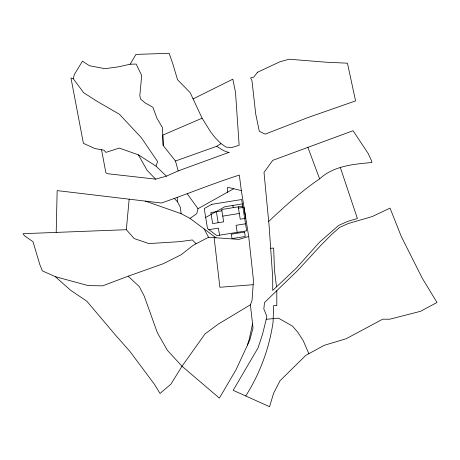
<?xml version="1.0" encoding="UTF-8"?>
<svg xmlns="http://www.w3.org/2000/svg" width="460" height="460" viewBox="0 0 460 460"><rect width="100%" height="100%" fill="white"/><g stroke="black" fill="none" stroke-linecap="round" stroke-linejoin="round"><path stroke-width="0.69" d="M56.2 232.403L57.155 190.601L161.38 203.021C187.45 194.028 212.992 183.465 239.327 175.076L241.345 190.601L248.693 236.469L253.494 280.416L251.994 300.627L250.395 304.79L253.029 328.026L249.768 340.089L236.124 369.564L219.397 398.13L182.011 366.235L167.325 350.238L157.326 332.66L144.256 296.171L139.351 286.678L128.173 276.184L102.706 285.832L88.205 285.608L55.292 276.655L42.36 270.865L39.755 264.391L33.017 241.736L24.495 235.756L23 233.691L126.322 229.695L134.222 238.585L148.913 243.576L179.682 241.655L192.361 239.936L196.092 243.771L208.535 237.279L238.976 239.384L248.693 236.469M227.292 192.332L227.66 187.277L241.345 190.601M126.322 229.695L129.168 199.18M252.563 323.886L249.119 339.687L247.428 345.144M266.231 319.292L266.794 316.192L263.821 308.959L264.534 302.53L297.551 270.606L321.022 245.163L331.453 234.617L339.698 227.372L348.346 223.508L372.215 216.579L390.028 208.098L401.321 236.584L422.251 278.208L437 302.479L420.452 311.328L389.562 319.251L382.772 319.148L346.121 338.75L324.15 345.339L305.779 355.39L280.059 380.702L273.55 393.357L269.589 406.72L233.18 390.322L258.077 347.829L262.66 333.793L266.231 319.292L278.404 318.13L292.433 326.059L297.815 332.258L303.215 340.63L308.855 353.711M166.411 176.168L156.003 166.14L157.625 161.615L141.312 137.655L119.404 114.258L97.52 101.591L83.611 92.678L73.301 78.712L74.278 74.6L82.461 61.191L89.43 65.728L104.978 68.689L118.576 66.809L130.18 64.21L136.177 64.072L141.697 75.515L139.805 95.703L140.57 99.073L145.239 102.977L152.933 107.324L157.015 118.444L162.478 127.575L163.202 145.521L175.49 161.006L178.181 170.907L166.411 176.168L155.618 179.141L107.215 173.667L105.846 172.655L101.551 149.753M233.714 188.749L197.995 208.69L196.736 213.676L190.032 218.396L181.102 213.647L145.383 201.112M130.18 64.21L135.918 54.429L169.13 53.279L172.759 63.687L177.56 79.747L190.204 92.736L202.095 118.214L210.634 131.899L215.13 137.666L221.007 143.623L226.061 147.091L231.696 147.545L239.148 145.279L235.508 92.305L232.84 79.172L192.999 98.963M245.715 395.968L246.353 395.013A188.933 188.933 0 0 0 265.357 354.66A189.29 189.29 0 0 0 273.085 322.075L273.619 305.641L276.816 305.681L276.793 290.674M268.692 221.496C284.734 206.195 301.237 191.4 319.608 178.871C333.678 165.836 353.705 164.134 371.91 162.524L371.599 160.856L368.046 153.266L353.05 130.72L272.74 160.344L264.005 172.408L269.117 225.952L272.7 277.547L272.722 290.444L296.154 268.318L319.556 242.15L338.663 225.411L347.697 221.369L357.397 218.546L340.383 167.658M175.49 161.006L216.654 146.303L221.007 143.623M250.395 304.79L218.362 324.053L205.068 333.874L182.011 366.235L170.953 384.106L160.028 393.455L154.571 384.485L129.915 351.417L115.086 334.633L86.808 301.168L70.57 290.22L55.292 276.655M196.092 243.771L192.751 245.651L181.096 254.777L163.271 263.707L128.173 276.184M205.683 217.442L224.888 206.718L242.345 203.918M202.095 118.214L162.782 135.102L163.202 145.521M178.181 170.907L229.258 152.271L228.108 152.3L223.474 150.535L216.654 146.303M242.702 206.132L221.703 209.501L223.681 221.835L212.646 223.606L210.875 212.572L221.91 210.801M238.464 208.15L243.984 207.264L245.749 218.299L240.235 219.184L238.257 206.845M222.766 216.119L239.315 213.469M208.88 229.666L218.419 228.137L219.546 235.181M245.531 223.79L236.072 225.308L237.205 232.352M253.178 284.705L219.868 287.27L214.141 237.665M270.664 248.268L273.66 248.095L274.482 270.336L276.523 286.856M73.301 78.712L70.972 77.964L83.398 143.313L94.823 148.551L103.908 150.173L105.926 152.381L119.249 148.08L138.356 154.83L156.003 166.14M190.032 218.396L216.045 237.797M155.618 179.141L147.125 170.373L138.356 154.83M174.087 198.202L177.485 201.814L180.383 207.437L181.102 213.647M187.266 193.821L197.995 208.69M204.142 228.919L208.535 237.279M307.849 147.24L319.608 178.871M232.892 205.436L233.243 207.65M216.395 211.686L218.161 222.72M177.192 197.581L177.485 201.814M257.548 72.243L253.736 77.142L250.625 77.912L251.982 80.753L255.697 113.879L259.325 131.319L265.219 134.113L308.091 117.49L355.568 100.912L347.461 63.192L325.72 62.18L289.058 59.208L279.617 61.893L257.548 72.243M211.841 204.315L204.257 208.547L207.477 228.614L216.855 235.612L246.658 230.839L241.644 199.536L211.841 204.315M244.565 232.07L231.322 234.192L232.03 238.608L245.272 236.486L244.565 232.07"/></g></svg>
